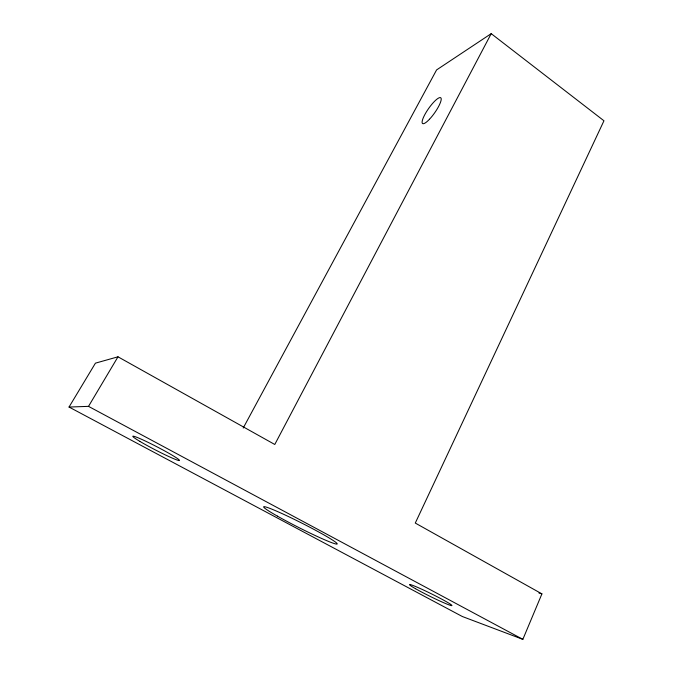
<?xml version="1.0" encoding="UTF-8"?>
<svg xmlns="http://www.w3.org/2000/svg" width="673" height="673" viewBox="0 0 673 673"><rect width="100%" height="100%" fill="white"/><g stroke="black" fill="none" stroke-linecap="round" stroke-linejoin="round"><path stroke-width="1.01" d="M491.206 33.65L274.777 444.483L117.994 356.808L95.431 363.159L69.041 407.047L462.326 616.51L522.854 639.35L541.916 593.88L415.283 523.064L603.959 120.787L491.206 33.65L436.584 69.925L243.197 428.053M69.041 407.047L88.516 406.366L117.994 356.808M538.938 593.014L541.916 593.88M88.516 406.366L522.854 639.35M415.468 588.682A23.732 1.43 26.3 0 0 451.129 605.557A23.732 1.43 26.3 0 0 425.243 590.844A23.732 1.43 26.3 0 0 415.468 588.682M139.799 441.337A26.331 1.75 27.4 0 0 178.833 460.517A26.331 1.75 27.4 0 0 149.86 443.221A26.331 1.75 27.4 0 0 139.799 441.337M277.411 516.132A41.204 2.65 26.8 0 0 336.803 544.104A41.204 2.65 26.8 0 0 287.068 515.905A41.204 2.65 26.8 0 0 277.411 516.132M429.475 119.247A15.773 3.718 -54.9 0 0 440.807 97.812A15.773 3.718 -54.9 0 0 424.671 114.898A15.773 3.718 -54.9 0 0 429.475 119.247"/></g></svg>
